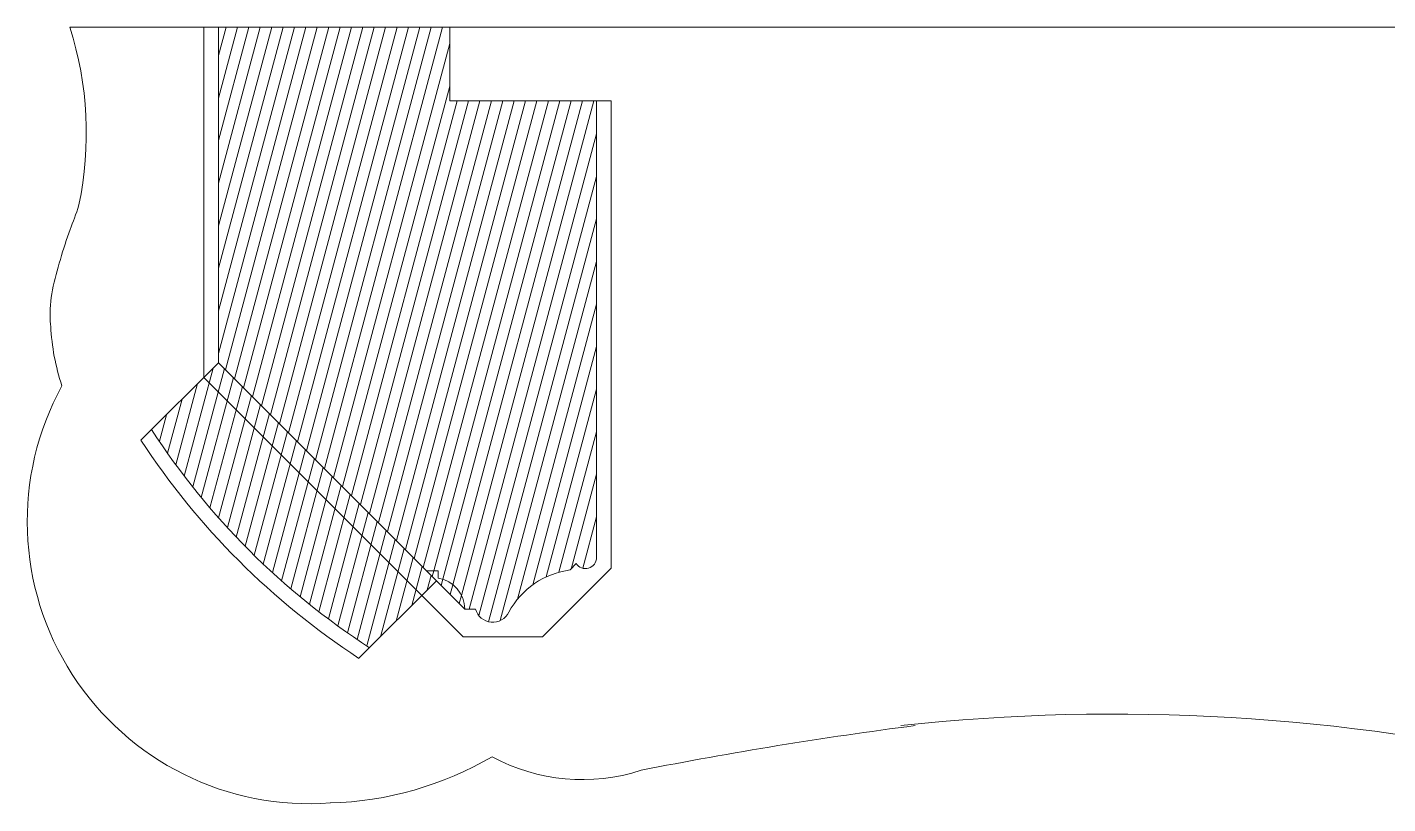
# Model space of a CAD drawing. Header units: millimetres. Extents: x -866 to 1519, y 0 to 1788.
# Drawn here: x -866 to -356, y 1498 to 1788 of the extents above; entities that cross this region are included whole.
import ezdxf

# ---------------------------------------------------------------- set-up
doc = ezdxf.new("R2010")
doc.units = ezdxf.units.MM
doc.layers.add('ceco.net 173', color=7, linetype='Continuous')

msp = doc.modelspace()

# ---------------------------------------------------------------- linework, layer by layer
at = {"layer": 'ceco.net 173', "lineweight": 5}
for p, q in [((-850.17, 1788.34), (0, 1788.34)), ((-799.95, 1788.34), (-799.95, 1657.23)), ((-799.95, 1788.34), (-707.84, 1788.34)), ((-794.45, 1788.34), (-794.45, 1662.73)), ((-794.45, 1777.77), (-791.62, 1788.34)), ((-794.45, 1761.84), (-787.35, 1788.34)), ((-794.45, 1745.9), (-783.08, 1788.34)), ((-794.45, 1729.96), (-778.81, 1788.34)), ((-794.45, 1714.02), (-774.53, 1788.34)), ((-794.45, 1698.08), (-770.26, 1788.34)), ((-794.45, 1682.15), (-765.99, 1788.34)), ((-794.45, 1666.21), (-761.72, 1788.34)), ((-791.82, 1660.09), (-757.45, 1788.34)), ((-788.45, 1656.73), (-753.18, 1788.34)), ((-785.08, 1653.36), (-748.91, 1788.34)), ((-781.71, 1649.99), (-744.64, 1788.34)), ((-778.34, 1646.62), (-740.37, 1788.34)), ((-774.98, 1643.25), (-736.1, 1788.34)), ((-771.61, 1639.89), (-731.83, 1788.34)), ((-768.24, 1636.52), (-727.56, 1788.34)), ((-764.87, 1633.15), (-723.29, 1788.34)), ((-761.5, 1629.78), (-719.02, 1788.34)), ((-758.14, 1626.41), (-714.75, 1788.34)), ((-754.77, 1623.05), (-710.48, 1788.34)), ((-707.84, 1760.84), (-707.84, 1788.34)), ((-751.4, 1619.68), (-707.84, 1782.24)), ((-748.03, 1616.31), (-707.84, 1766.3)), ((-744.66, 1612.94), (-705.03, 1760.84)), ((-741.3, 1609.57), (-700.76, 1760.84)), ((-737.93, 1606.21), (-696.49, 1760.84)), ((-734.56, 1602.84), (-692.22, 1760.84)), ((-731.19, 1599.47), (-687.95, 1760.84)), ((-727.82, 1596.1), (-683.68, 1760.84)), ((-724.46, 1592.73), (-679.41, 1760.84)), ((-721.09, 1589.37), (-675.14, 1760.84)), ((-717.72, 1586), (-670.87, 1760.84)), ((-713.77, 1584.78), (-666.6, 1760.84)), ((-710.35, 1581.61), (-662.33, 1760.84)), ((-707.84, 1760.84), (-647.39, 1760.84)), ((-706.62, 1579.59), (-658.06, 1760.84)), ((-703.42, 1575.6), (-653.79, 1760.84)), ((-652.84, 1589.79), (-652.84, 1760.84)), ((-647.39, 1760.84), (-647.39, 1585.74)), ((-700.52, 1570.49), (-652.84, 1748.44)), ((-696.91, 1568.02), (-652.84, 1732.5)), ((-693.26, 1565.71), (-652.84, 1716.56)), ((-688.87, 1566.18), (-652.84, 1700.62)), ((-682.46, 1574.16), (-652.84, 1684.69)), ((-676.74, 1579.54), (-652.84, 1668.75)), ((-823.49, 1633.69), (-794.45, 1662.73)), ((-712.78, 1581.06), (-794.45, 1662.73)), ((-807.29, 1620.28), (-796.45, 1660.73)), ((-804.11, 1616.2), (-792.23, 1660.51)), ((-800.9, 1612.23), (-788.87, 1657.14)), ((-702.76, 1560.03), (-799.95, 1657.23)), ((-810.43, 1624.49), (-802.28, 1654.89)), ((-797.67, 1608.37), (-785.5, 1653.78)), ((-671.68, 1582.51), (-652.84, 1652.81)), ((-813.54, 1628.82), (-808.12, 1649.06)), ((-794.4, 1604.62), (-782.13, 1650.41)), ((-791.11, 1600.97), (-778.76, 1647.04)), ((-816.61, 1633.28), (-813.95, 1643.23)), ((-787.79, 1597.42), (-775.39, 1643.67)), ((-784.44, 1593.96), (-772.03, 1640.3)), ((-781.07, 1590.6), (-768.66, 1636.94)), ((-666.94, 1584.25), (-652.84, 1636.87)), ((-777.68, 1587.33), (-765.29, 1633.57)), ((-774.26, 1584.15), (-761.92, 1630.2)), ((-770.82, 1581.05), (-758.55, 1626.83)), ((-767.36, 1578.03), (-755.19, 1623.46)), ((-662.35, 1585.45), (-652.84, 1620.94)), ((-763.88, 1575.1), (-751.82, 1620.1)), ((-760.37, 1572.24), (-748.45, 1616.73)), ((-756.84, 1569.47), (-745.08, 1613.36)), ((-753.3, 1566.76), (-741.71, 1609.99)), ((-749.73, 1564.14), (-738.35, 1606.62)), ((-746.14, 1561.58), (-734.98, 1603.26)), ((-658, 1585.74), (-652.84, 1605)), ((-742.54, 1559.1), (-731.61, 1599.89)), ((-738.91, 1556.69), (-728.24, 1596.52)), ((-733.73, 1560.11), (-724.87, 1593.15)), ((-727.9, 1565.94), (-721.51, 1589.78)), ((-722.06, 1571.77), (-718.14, 1586.42)), ((-647.39, 1585.74), (-673.09, 1560.03)), ((-660.47, 1587.59), (-662.65, 1585.11)), ((-741.82, 1552.02), (-712.78, 1581.06)), ((-712.11, 1584.78), (-716.51, 1584.78)), ((-716.23, 1577.61), (-714.77, 1583.05)), ((-714.35, 1582.63), (-713.77, 1584.78)), ((-702.21, 1570.49), (-712.78, 1581.06)), ((-712.11, 1582.03), (-712.11, 1584.78)), ((-710.98, 1579.26), (-710.35, 1581.61)), ((-707.62, 1575.89), (-706.62, 1579.59)), ((-704.25, 1572.53), (-703.42, 1575.6)), ((-702.21, 1570.49), (-698.17, 1570.49)), ((-702.76, 1560.03), (-673.09, 1560.03))]:
    msp.add_line(p, q, dxfattribs=at)
for centre, radius, start, end in [((-974.41, 1748.61), 130.44, 348.1403, 17.7326), ((-771.51, 1680.91), 85.93, 183.0331, 198.2315), ((-760.41, 1603.26), 105.7, 151.2994, 274.324), ((-587.85, 1787.66), 275.99, 212.9216, 237.0784), ((-587.85, 1787.66), 281.49, 213.161, 236.839), ((-656.95, 1589.71), 4.11, 211.1006, 1.0744), ((-714.01, 1570.39), 11.8, 0.4914, 80.7214), ((-658.81, 1554.78), 30.57, 97.2188, 151.5288), ((-691.72, 1572.21), 6.68, 194.9845, 334.6688), ((-458.91, 790.43), 740.72, 77.03106, 96.19025), ((-336.69, -4.07), 1543.49, 97.32193, 101.18677), ((-756.18, 1625.27), 127.47, 271.6072, 300.2562), ((-658.13, 1577.71), 71.1, 241.5998, 288.0142)]:
    msp.add_arc(centre, radius, start, end, dxfattribs=at)
msp.add_open_spline([(-846.76, 1721.81), (-847.81, 1718.14), (-850.46, 1712.08), (-853.72, 1701.45), (-856.97, 1690.16), (-857.79, 1681.64), (-857.41, 1677.09), (-857.32, 1676.36)], degree=3, knots=[59.169884, 59.169884, 59.169884, 59.169884, 67.591631, 78.088625, 88.415019, 98.443918, 100.363856, 100.363856, 100.363856, 100.363856], dxfattribs=at)

doc.saveas('drawing.dxf')
